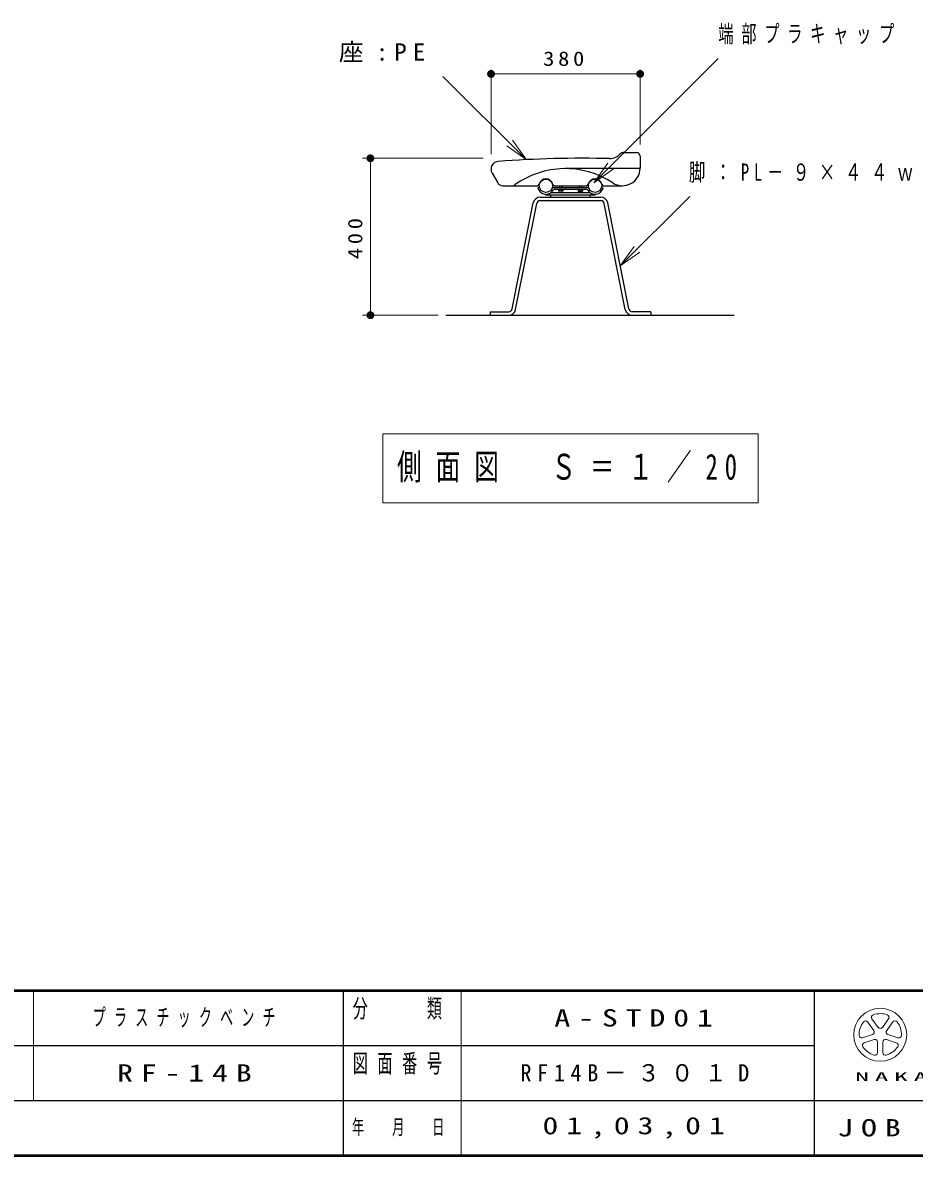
# Model space of a CAD drawing. Units: millimetres on the paper, scale 1:20. Extents: x -365 to 0, y -12 to 257.
# Drawn here: x -170.9 to -57.2, y 0 to 144.3 of the extents above; entities that cross this region are included whole.
import ezdxf

# ---------------------------------------------------------------- set-up
doc = ezdxf.new("R2010")
doc.units = ezdxf.units.MM
doc.layers.add('LY_1', color=7, linetype='Continuous', lineweight=25)
doc.layers.add('LY_3', color=7, linetype='Continuous', lineweight=13)
doc.styles.add('ＭＳ ゴシック', font='')
doc.styles.get('ＭＳ ゴシック').set_extended_font_data('MS Gothic')

# ---------------------------------------------------------------- blocks, each defined once
blk = doc.blocks.new('filled_dot')
at = {"color": 0, "linetype": 'Continuous', "lineweight": -2, "const_width": 1.25}
blk.add_lwpolyline([(-0.625, 0, 1), (0.625, 0, 1)], format="xyb", close=True, dxfattribs=at)
blk = doc.blocks.new('open_arrow')
at = {"color": 0, "linetype": 'Continuous', "lineweight": -2}
blk.add_lwpolyline([(7.5, 1.25), (0, 0), (7.5, -1.25)], dxfattribs=at)

msp = doc.modelspace()

# ---------------------------------------------------------------- linework, layer by layer
at = {"layer": 'LY_1', "lineweight": 13}
for p, q in [((-98.056, 123.949), (-82.212, 139.793)), ((-106.688, 126.884), (-117.295, 137.491)), ((-111.173, 127.599), (-111.173, 138.31)), ((-111.173, 137.81), (-92.173, 137.81)), ((-92.173, 128.81), (-92.173, 138.31)), ((-112.173, 127.06), (-127.548, 127.06)), ((-126.548, 107.06), (-126.548, 127.06)), ((-94.697, 113.333), (-85.856, 122.175)), ((-117.923, 107.06), (-127.548, 107.06)), ((-124.948, 91.96), (-124.948, 83.16)), ((-77.148, 91.96), (-124.948, 91.96)), ((-77.148, 83.16), (-77.148, 91.96)), ((-124.948, 83.16), (-77.148, 83.16))]:
    msp.add_line(p, q, dxfattribs=at)
at = {"layer": 'LY_1'}
for p, q in [((-94.2, 127.81), (-92.673, 127.81)), ((-92.173, 127.31), (-92.173, 125.81)), ((-101.705, 125.81), (-92.173, 125.81)), ((-111.039, 125.172), (-110.325, 123.935)), ((-109.676, 123.56), (-105.27, 123.56)), ((-104.994, 123.34), (-105.211, 123.282)), ((-103.515, 122.71), (-98.581, 122.71)), ((-103.15, 123.335), (-98.946, 123.335)), ((-103.076, 123.56), (-99.02, 123.56)), ((-103.062, 123.11), (-99.034, 123.11)), ((-102.623, 123.11), (-102.623, 123.07)), ((-101.973, 123.07), (-102.623, 123.07)), ((-102.586, 123.07), (-102.586, 122.87)), ((-102.011, 122.87), (-102.586, 122.87)), ((-102.448, 123.56), (-102.448, 123.335)), ((-102.448, 123.07), (-102.448, 122.87)), ((-102.148, 123.56), (-102.148, 123.335)), ((-102.148, 123.07), (-102.148, 122.87)), ((-102.011, 123.07), (-102.011, 122.87)), ((-101.973, 123.11), (-101.973, 123.07)), ((-100.123, 123.11), (-100.123, 123.07)), ((-100.123, 123.07), (-99.473, 123.07)), ((-100.086, 123.07), (-100.086, 122.87)), ((-100.086, 122.87), (-99.511, 122.87)), ((-99.948, 123.56), (-99.948, 123.335)), ((-99.948, 123.07), (-99.948, 122.87)), ((-99.648, 123.56), (-99.648, 123.335)), ((-99.648, 123.07), (-99.648, 122.87)), ((-99.511, 123.07), (-99.511, 122.87)), ((-99.473, 123.11), (-99.473, 123.07)), ((-97.102, 123.34), (-96.885, 123.282)), ((-96.826, 123.56), (-94.423, 123.56)), ((-108.476, 107.873), (-105.795, 121.385)), ((-108.035, 107.786), (-105.353, 121.297)), ((-104.912, 122.11), (-97.184, 122.11)), ((-104.912, 121.66), (-97.184, 121.66)), ((-104.173, 122.41), (-104.173, 122.485)), ((-104.173, 122.41), (-97.923, 122.41)), ((-103.548, 122.11), (-103.548, 122.41)), ((-98.548, 122.11), (-98.548, 122.41)), ((-97.923, 122.41), (-97.923, 122.485)), ((-94.061, 107.786), (-96.743, 121.297)), ((-93.62, 107.873), (-96.301, 121.385)), ((-116.923, 107.06), (-80.173, 107.06)), ((-111.298, 107.51), (-111.298, 107.06)), ((-111.298, 107.51), (-108.918, 107.51)), ((-108.798, 107.06), (-108.585, 107.06)), ((-90.798, 107.51), (-93.178, 107.51)), ((-90.798, 107.51), (-90.798, 107.06))]:
    msp.add_line(p, q, dxfattribs=at)
for centre in [(-104.173, 123.56), (-97.923, 123.56)]:
    msp.add_circle(centre, 0.85, dxfattribs=at)
for centre, radius, start, end in [((-99.423, -22.94), 150, 88.71566, 94.13737), ((-96.022, 128.772), 1.75, 268.71564, 316.78399), ((-94.2, 127.06), 0.75, 89.99998, 136.78403), ((-92.673, 127.31), 0.5, 0, 89.99998), ((-110.173, 125.672), 1, 94.13735, 209.99996), ((-101.705, 114.741), 11, 56.66242, 125.86436), ((-94.423, 125.81), 2.25, 236.66236, 0), ((-104.173, 123.56), 0.875, 12.83962, 167.16038), ((-97.923, 123.56), 0.875, 12.83962, 167.16038), ((-109.676, 124.31), 0.75, 210, 270.00002), ((-108.442, 124.06), 0.5, 270.00002, 305.86437), ((-105.27, 123.81), 0.25, 270.00002, 347.16039), ((-104.173, 123.56), 1.075, 194.99998, 328.71956), ((-103.15, 123.035), 0.3, 89.99998, 152.8367), ((-103.076, 123.81), 0.25, 192.83962, 270.00002), ((-103.062, 122.885), 0.225, 89.99998, 148.7195), ((-99.034, 122.885), 0.225, 31.28046, 89.99998), ((-99.02, 123.81), 0.25, 270.00002, 347.16039), ((-98.946, 123.035), 0.3, 27.16327, 89.99998), ((-97.923, 123.56), 1.075, 211.28042, 345), ((-96.826, 123.81), 0.25, 192.83962, 270.00002), ((-104.912, 121.21), 0.9, 90, 168.83587), ((-104.912, 121.21), 0.45, 90, 168.83587), ((-97.184, 121.21), 0.9, 11.16413, 90), ((-97.184, 121.21), 0.45, 11.16413, 90), ((-108.918, 107.96), 0.45, 270.00002, 348.83581), ((-108.918, 107.96), 0.9, 270.00002, 348.836), ((-93.178, 107.96), 0.9, 191.16398, 270.00002), ((-93.178, 107.96), 0.45, 191.16398, 270.00002)]:
    msp.add_arc(centre, radius, start, end, dxfattribs=at)
at = {"layer": 'LY_3', "lineweight": 50}
for p, q in [((-365, 21), (0, 21)), ((-365, 0), (0, 0))]:
    msp.add_line(p, q, dxfattribs=at)
at = {"layer": 'LY_3'}
for p, q in [((-169.5, 21), (-169.5, 7)), ((-115, 21), (-115, 0)), ((-62.629, 17.393), (-61.844, 16.313)), ((-61.298, 16.313), (-60.513, 17.393)), ((-62.39, 15.917), (-63.175, 16.997)), ((-59.967, 16.997), (-60.752, 15.917)), ((-63.828, 14.985), (-62.559, 15.397)), ((-62.35, 14.755), (-63.62, 14.343)), ((-59.522, 14.343), (-60.792, 14.755)), ((-60.583, 15.397), (-59.313, 14.985)), ((-61.908, 13.099), (-61.908, 14.434)), ((-61.233, 14.434), (-61.233, 13.099))]:
    msp.add_line(p, q, dxfattribs=at)
at = {"layer": 'LY_3', "color": 211, "lineweight": 25}
for p, q in [((-130, 21), (-130, 0)), ((-70, 21), (-70, 0)), ((-182.5, 14), (-70, 14)), ((-237.5, 7), (0, 7))]:
    msp.add_line(p, q, dxfattribs=at)
at = {"layer": 'LY_3'}
msp.add_circle((-61.571, 15.363), 3.375, dxfattribs=at)
for centre, radius, start, end in [((-62.356, 17.592), 0.338, 109.39847, 215.99997), ((-61.571, 15.363), 2.7, 70.60155, 109.39847), ((-60.786, 17.592), 0.338, 324, 70.60155), ((-61.571, 15.363), 2.7, 142.60154, 181.39846), ((-63.448, 16.798), 0.338, 35.99999, 142.60154), ((-62.663, 15.718), 0.338, 287.99998, 35.99999), ((-61.571, 16.512), 0.338, 215.99998, 324), ((-60.479, 15.718), 0.338, 143.99996, 251.99999), ((-59.694, 16.798), 0.338, 37.39846, 143.99995), ((-61.571, 15.363), 2.7, 358.60155, 37.39847), ((-63.933, 15.306), 0.338, 181.39848, 287.99997), ((-62.246, 14.434), 0.338, 359.99997, 107.99999), ((-60.896, 14.434), 0.338, 71.99997, 179.99999), ((-59.209, 15.306), 0.338, 252.00001, 358.60156), ((-63.516, 14.022), 0.338, 107.99999, 214.60154), ((-61.571, 15.363), 2.7, 214.60156, 253.39848), ((-62.246, 13.099), 0.338, 253.39847, 359.99997), ((-60.896, 13.099), 0.338, 179.99999, 286.60154), ((-61.571, 15.363), 2.7, 286.60155, 325.39847), ((-59.626, 14.022), 0.338, 325.39847, 71.99996)]:
    msp.add_arc(centre, radius, start, end, dxfattribs=at)

# ---------------------------------------------------------------- block references
at = {"layer": 'LY_1', "lineweight": 13, "xscale": 0.4, "yscale": 0.4}
msp.add_blockref('filled_dot', (-111.173, 137.81), dxfattribs=at)
for name, p, rotation in [('filled_dot', (-92.173, 137.81), 180), ('open_arrow', (-106.688, 126.884), 135), ('filled_dot', (-126.548, 127.06), 270), ('open_arrow', (-98.056, 123.949), 45), ('open_arrow', (-94.697, 113.333), 45), ('filled_dot', (-126.548, 107.06), 90)]:
    msp.add_blockref(name, p, dxfattribs=dict(at, rotation=rotation))

# ---------------------------------------------------------------- texts
at = {"layer": 'LY_1', "style": 'ＭＳ ゴシック'}
for s, insert, char_height, attachment_point in [('\\T1.5;\\W0.65;端部プラキャップ', (-82.21, 142.793), 2.199, 4), ('\\T1.5;\\W1.05;座:PE', (-130.571, 140.491), 2.199, 4), ('\\T1.33;\\W1.15;380', (-101.673, 138.81), 1.833, 8), ('\\T1.58;\\W0.7;脚：PL－９×４４ｗ', (-85.957, 125.175), 2.199, 4), ('\\T1.56;\\W0.7;側面図\u3000Ｓ＝１／20', (-101.048, 87.56), 3.299, 5), ('\\T1.64;\\W0.55;プラスチックベンチ', (-149.75, 17.5), 2.199, 5), ('\\T1.5;\\W1.35;A-STD01', (-92.5, 17.5), 2.199, 5), ('\\T1.5;\\W1.35;RF-14B', (-149.75, 10.5), 2.199, 5), ('\\T1.5;\\W0.95;RF14B－３０１D', (-92.5, 10.5), 2.199, 5), ('\\T1.5;\\W1.35;01,03,01', (-92.5, 3.5), 2.199, 5)]:
    msp.add_mtext(s, dxfattribs=dict(at, insert=insert, char_height=char_height, attachment_point=attachment_point))
at = {"layer": 'LY_1', "insert": (-127.548, 117.06), "char_height": 1.833, "attachment_point": 8, "rotation": 90, "style": 'ＭＳ ゴシック'}
msp.add_mtext('\\T1.33;\\W1.15;400', dxfattribs=at)
at = {"layer": 'LY_3', "color": 4, "style": 'ＭＳ ゴシック'}
for s, insert, char_height, attachment_point in [('\\T1.64;\\W0.6;分\u3000\u3000類', (-122.5, 19.9), 2.346, 2), ('\\T1.64;\\W0.6;図面番号', (-122.5, 12.9), 2.346, 2), ('\\T1.44;\\W2.3;NAKAMURA\\~MFG.CORPORATION', (-35, 10), 1.1, 5), ('\\T1.64;\\W0.6;年\u3000月\u3000日', (-122.5, 3.5), 1.906, 5), ('\\T1.5;\\W1.35;JOB', (-62.5, 3.5), 2.199, 5)]:
    msp.add_mtext(s, dxfattribs=dict(at, insert=insert, char_height=char_height, attachment_point=attachment_point))

doc.saveas('drawing.dxf')
